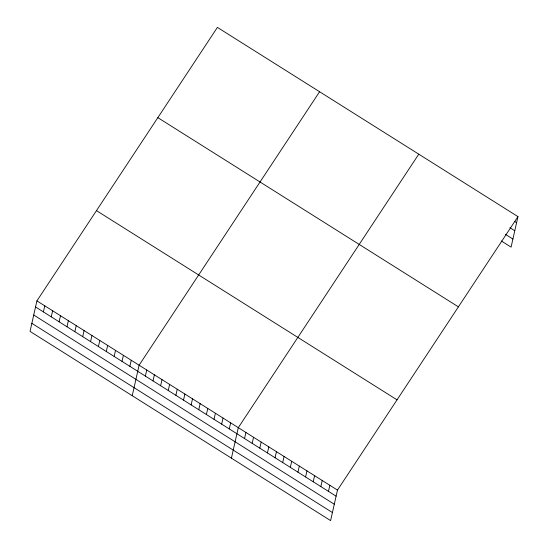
<?xml version="1.0" encoding="UTF-8"?>
<svg xmlns="http://www.w3.org/2000/svg" width="548" height="548" viewBox="0 0 548 548"><rect width="100%" height="100%" fill="white"/><g stroke="black" fill="none" stroke-linecap="round" stroke-linejoin="round"><path stroke-width="0.82" d="M36.915 300.879L30.037 331.382L330.602 520.6L337.472 490.097L517.963 216.618L217.398 27.4L36.915 300.879L337.472 490.097M43.402 311.908L44.772 305.832M51.265 316.86L52.635 310.778M59.122 321.806L60.492 315.73M66.986 326.759L68.356 320.676M74.843 331.704L76.22 325.628M82.707 336.657L84.077 330.574M90.571 341.603L91.941 335.527M98.428 346.555L99.798 340.472M106.291 351.501L107.661 345.418M114.148 356.447L115.518 350.371M122.012 361.399L123.382 355.316M129.869 366.345L131.239 360.269M132.232 395.718L139.103 365.215L319.594 91.735M145.364 376.099L146.734 370.016M152.995 380.901L154.365 374.825M160.619 385.703L161.989 379.627M168.25 390.512L169.62 384.429M175.881 395.314L177.251 389.231M183.512 400.115L184.881 394.033M191.142 404.917L192.512 398.841M198.773 409.719L200.143 403.643M206.397 414.528L207.767 408.445M214.028 419.33L215.398 413.247M221.659 424.131L223.029 418.049M229.29 428.933L230.66 422.857M231.414 458.155L238.291 427.659L418.775 154.173M244.545 438.544L245.915 432.461M252.176 443.346L253.546 437.263M259.807 448.148L261.177 442.065M267.438 452.949L268.808 446.873M275.069 457.751L276.439 451.675M282.693 462.56L284.07 456.477M290.324 467.362L291.694 461.279M297.954 472.164L299.324 466.081M305.585 476.966L306.955 470.89M313.216 481.767L314.586 475.691M320.847 486.576L322.217 480.493M328.471 491.378L329.841 485.295M517.963 216.618L511.085 247.121L501.379 241.004M514.51 221.385L516.593 222.7M509.921 227.701L514.778 230.756M505.277 234.256L512.901 239.058M157.838 117.649L458.402 306.866M96.475 210.631L397.033 399.848M35.545 306.962L336.102 496.18M33.729 315.018L334.287 504.235M31.853 323.327L332.417 512.544"/></g></svg>
